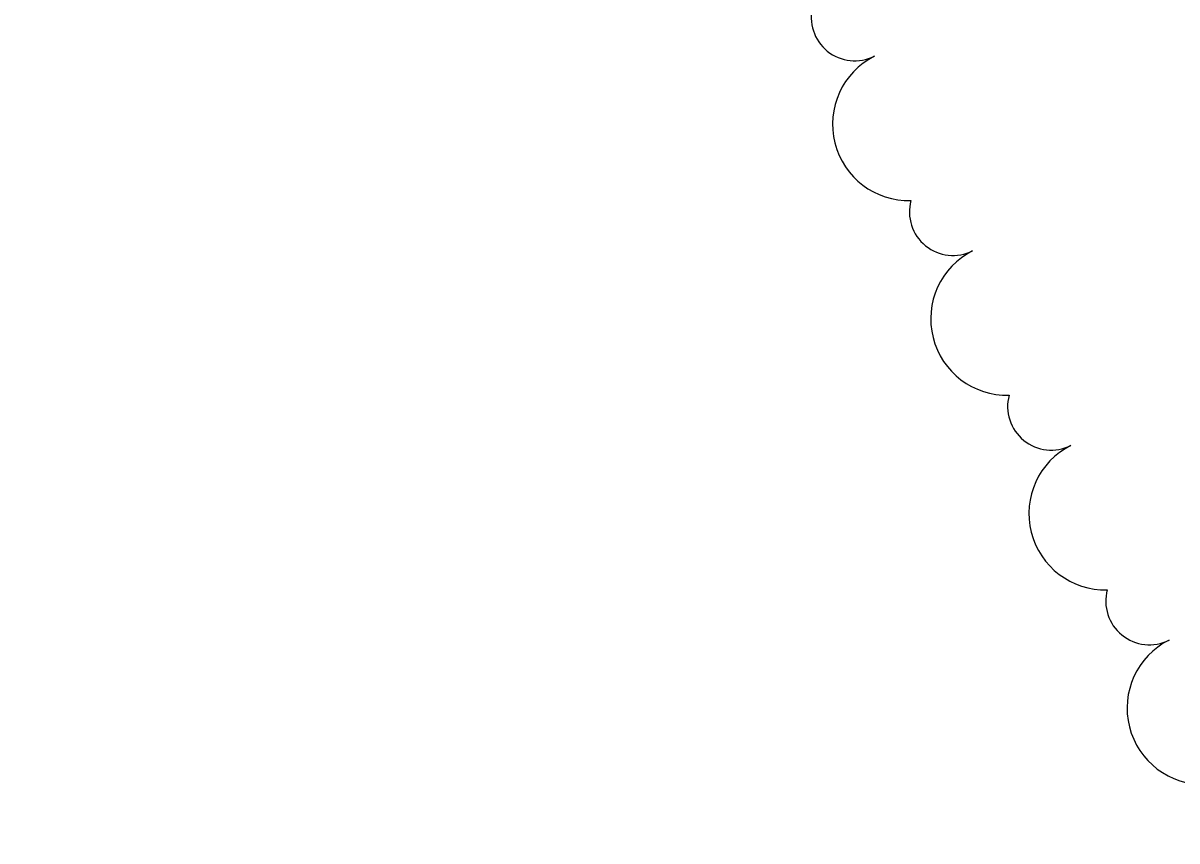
# Model space of a CAD drawing. Header units: metres. Extents: x 2682525 to 2683550, y 1250555 to 1251328.
# Drawn here: x 2683059.458 to 2683062.104, y 1250866.171 to 1250868.047 of the extents above; entities that cross this region are included whole.
import ezdxf

# ---------------------------------------------------------------- set-up
doc = ezdxf.new("R2010")
doc.units = ezdxf.units.M
doc.header["$PDMODE"] = 2
doc.header["$PDSIZE"] = -2
doc.linetypes.add('IMPORT-_22_ISO-10 Strichpunktlinie _2_', pattern=[46.98999999999999, 30.47999999999999, -7.619999999999998, 1.270000000000001, -7.619999999999998])
for name, color, linetype, lineweight, true_color in [('2458 A U1_dwg-1', 9, 'Continuous', 18, 0x808080), ('_22_000 Linien-Oeffnungsflügel 0_10', 9, 'Continuous', 18, 0x808080), ('_22_000 Linien-Strichpunktlinie kurz 0_10', 9, 'IMPORT-_22_ISO-10 Strichpunktlinie _2_', 18, 0x808080), ('_22_200 Materialien-Beton', 9, 'Continuous', 18, 0x808080), ('_22_200 Materialien-Daemmung H', 9, 'Continuous', 18, 0x808080), ('_22_300 Bauteile 3D-Tuer', 9, 'Continuous', 18, 0x808080), ('_22_300 Bauteile 3D-Wand Aussen', 9, 'Continuous', 18, 0x808080), ('_22_300 Bauteile-Lift', 9, 'Continuous', 18, 0x808080), ('_22_800 Beschriftung-1_100-IV', 9, 'Continuous', 18, 0x808080), ('_22_Keine', 9, 'Continuous', 18, 0x808080), ('Bemassung', 9, 'Continuous', 18, 0x808080), ('G-____-REVC-OTLN-1', 1, 'Continuous', 18, 0xff0000)]:
    doc.layers.add(name, color=color, linetype=linetype, lineweight=lineweight, true_color=true_color)
doc.layers.add('A-____-____-DIMS', color=7, linetype='Continuous', lineweight=9)
doc.layers.add('Bemassung-1', color=7, linetype='Continuous', lineweight=18)
doc.styles.add('Arial_31', font='arial.ttf', dxfattribs={"width": 0.9, "height": 200})
doc.styles.add('ISOCP_2', font='isocp___.ttf', dxfattribs={"height": 125.8608217592593})
doc.styles.add('ISOCP_5', font='isocp___.ttf', dxfattribs={"height": 100.6886574074074})
doc.styles.add('ISOCP_7', font='isocp___.ttf', dxfattribs={"height": 151.0329861111111})
doc.dimstyles.new('2_0_mm_-_Arial', dxfattribs={"dimscale": 304.8, "dimtxt": 204.051879991394, "dimasz": 0.2460629921259842, "dimexe": 0.3280839895013123, "dimexo": 0.3280840109072179, "dimgap": 0.08202099737532807, "dimtad": 1, "dimdec": 1, "dimlfac": 0.001, "dimrnd": 0.09999999999999999, "dimzin": 0, "dimdsep": 46, "dimtxsty": 'Arial_31', "dimblk1": 'OBLIQUE', "dimblk2": 'OBLIQUE', "dimsah": 1, "dimcen": 0.09, "dimdle": 0.3280839895013123, "dimazin": 0, "dimtfac": 1, "dimtdec": 4, "dimtix": 1, "dimtmove": 0, "dimatfit": 3, "dimfxl": 1, "dimtvp": 1, "dimtfill": 1, "dimtolj": 1, "dimtzin": 0, "dimarcsym": 2})
doc.dimstyles.new('2_0_mm_-_Arial_1', dxfattribs={"dimscale": 304.8, "dimtxt": 204.051879991394, "dimasz": 0.2460629921259842, "dimexe": 0.3280839895013123, "dimexo": 0.3280840109072179, "dimgap": 0.08202099737532807, "dimtad": 1, "dimdec": 1, "dimlfac": 0.001, "dimrnd": 0.09999999999999999, "dimzin": 0, "dimdsep": 46, "dimtxsty": 'Arial_31', "dimblk1": 'OBLIQUE', "dimblk2": 'OBLIQUE', "dimsah": 1, "dimcen": 0.09, "dimdle": 0.3280839895013123, "dimazin": 0, "dimtfac": 1, "dimtdec": 4, "dimtix": 1, "dimtmove": 2, "dimatfit": 3, "dimfxl": 1, "dimtvp": 1, "dimtfill": 1, "dimtolj": 1, "dimtzin": 0, "dimarcsym": 2})
pattern_1 = [(18.233, (0, 0), (18.77292067800844, -56.98752011815572), []), (288.233, (0, 0), (63.31313485127099, 20.85671487326738), [])]
pattern_2 = [(180, (0, 0), (6.123233995736766e-15, 50), [])]
pattern_3 = [(90, (0, 0), (50, -3.061616997868383e-15), [])]

# ---------------------------------------------------------------- blocks, each defined once
blk = doc.blocks.new('2458 A U1_dwg_VW_SLASH-9045608-U01 Bodenplatte')
at = {"layer": 'Bemassung'}
for p, q in [((-107004.456300502, -18028.61881248125), (-107004.456300502, -17816.37760154377)), ((-106948.3296997453, -17984.74541323795), (-107060.5829012586, -17872.49221172458))]:
    blk.add_line(p, q, dxfattribs=at)
blk = doc.blocks.new('2458 A U1_dwg_VW_SLASH-9045610-U01 Bodenplatte')
at = {"layer": 'Bemassung'}
for p, q in [((-107004.4563005019, -18308.61881248122), (-107004.4563005019, -18096.37760154374)), ((-106948.3296997452, -18264.74541323792), (-107060.5829012586, -18152.49221172456))]:
    blk.add_line(p, q, dxfattribs=at)
blk = doc.blocks.new('2458 A U1_dwg_VW_SLASH-9045611-U01 Bodenplatte')
at = {"layer": 'Bemassung'}
for p, q in [((-107004.4563005019, -17828.61881248129), (-107004.4563005019, -18040.86002341877)), ((-107060.5829012586, -17872.49221172458), (-106948.3296997452, -17984.74541323795))]:
    blk.add_line(p, q, dxfattribs=at)
blk = doc.blocks.new('2458 A U1_dwg_VW_SLASH-9045612-U01 Bodenplatte')
at = {"layer": 'Bemassung'}
for p, q in [((-107004.4563005019, -18298.61881248127), (-107004.4563005019, -18510.86002341875)), ((-107060.5829012586, -18342.49221172456), (-106948.3296997452, -18454.74541323792))]:
    blk.add_line(p, q, dxfattribs=at)
blk = doc.blocks.new('2458 A U1_dwg_VW_SLASH-9045613-U01 Bodenplatte')
at = {"layer": 'Bemassung'}
for p, q in [((-107004.4563005019, -18308.61881248122), (-107004.4563005019, -18096.37760154374)), ((-106948.3296997452, -18264.74541323792), (-107060.5829012586, -18152.49221172456))]:
    blk.add_line(p, q, dxfattribs=at)
blk = doc.blocks.new('2458 A U1_dwg_VW_SLASH-9045615-U01 Bodenplatte')
at = {"layer": 'Bemassung'}
for p, q in [((-107004.4563005019, -18298.61881248127), (-107004.4563005019, -18510.86002341875)), ((-107060.5829012586, -18342.49221172456), (-106948.3296997452, -18454.74541323792))]:
    blk.add_line(p, q, dxfattribs=at)
blk = doc.blocks.new('2458 A U1_dwg_VW_SLASH-9045950-U01 Bodenplatte')
at = {"layer": 'Bemassung'}
for p, q in [((-107004.456300502, -18028.61881248125), (-107004.456300502, -17816.37760154377)), ((-106948.3296997453, -17984.74541323795), (-107060.5829012586, -17872.49221172458))]:
    blk.add_line(p, q, dxfattribs=at)
blk = doc.blocks.new('2458 A U1_dwg_VW_SLASH-9045952-U01 Bodenplatte')
at = {"layer": 'Bemassung'}
for p, q in [((-107004.4563005019, -18308.61881248122), (-107004.4563005019, -18096.37760154374)), ((-106948.3296997452, -18264.74541323792), (-107060.5829012586, -18152.49221172456))]:
    blk.add_line(p, q, dxfattribs=at)
blk = doc.blocks.new('2458 A U1_dwg_VW_SLASH-9045953-U01 Bodenplatte')
at = {"layer": 'Bemassung'}
for p, q in [((-107004.4563005019, -17828.61881248129), (-107004.4563005019, -18040.86002341877)), ((-107060.5829012586, -17872.49221172458), (-106948.3296997452, -17984.74541323795))]:
    blk.add_line(p, q, dxfattribs=at)
blk = doc.blocks.new('2458 A U1_dwg_VW_SLASH-9045954-U01 Bodenplatte')
at = {"layer": 'Bemassung'}
for p, q in [((-107004.4563005019, -18298.61881248127), (-107004.4563005019, -18510.86002341875)), ((-107060.5829012586, -18342.49221172456), (-106948.3296997452, -18454.74541323792))]:
    blk.add_line(p, q, dxfattribs=at)
blk = doc.blocks.new('2458 A U1_dwg_VW_SLASH-9045955-U01 Bodenplatte')
at = {"layer": 'Bemassung'}
for p, q in [((-107004.4563005019, -18308.61881248122), (-107004.4563005019, -18096.37760154374)), ((-106948.3296997452, -18264.74541323792), (-107060.5829012586, -18152.49221172456))]:
    blk.add_line(p, q, dxfattribs=at)
blk = doc.blocks.new('2458 A U1_dwg_VW_SLASH-9045957-U01 Bodenplatte')
at = {"layer": 'Bemassung'}
for p, q in [((-107004.4563005019, -18298.61881248127), (-107004.4563005019, -18510.86002341875)), ((-107060.5829012586, -18342.49221172456), (-106948.3296997452, -18454.74541323792))]:
    blk.add_line(p, q, dxfattribs=at)
blk = doc.blocks.new('2458 A U1_dwg-9041719-U01 Bodenplatte')
at = {"layer": '_22_200 Materialien-Beton'}
h = blk.add_hatch(dxfattribs=at)
h.set_pattern_fill('FP_1', color=256, style=0, pattern_type=2)
h.set_pattern_definition(pattern_1)
h.paths.add_polyline_path([(-105204.2809094394, -18208.61881248127), (-105204.2809095112, -16048.61881256178), (-105484.2809094393, -16328.6188124899), (-105484.2809094394, -17928.61881248125)])
h = blk.add_hatch(dxfattribs=at)
h.set_pattern_fill('FP_1', color=256, style=0, pattern_type=2)
h.set_pattern_definition(pattern_1)
h.paths.add_polyline_path([(-105204.2809094394, -18208.61881248127), (-105204.2809095112, -16048.61881256178), (-105484.2809094393, -16328.6188124899), (-105484.2809094394, -17928.61881248125)])
h = blk.add_hatch(dxfattribs=at)
h.set_pattern_fill('FP_1', color=256, style=0, pattern_type=2)
h.set_pattern_definition(pattern_1)
h.paths.add_polyline_path([(-107354.2550665327, -18421.34134473626), (-107354.2550665327, -18208.61881248125), (-107604.2550665327, -17928.61881248125), (-107604.2550665327, -18421.34134473624)])
h = blk.add_hatch(dxfattribs=at)
h.set_pattern_fill('FP_1', color=256, style=0, pattern_type=2)
h.set_pattern_definition(pattern_1)
h.paths.add_polyline_path([(-105484.2809094394, -18208.61881248127), (-105204.2809094394, -18208.61881248127), (-105484.2809094394, -17928.61881248127), (-107604.2550665327, -17928.61881248127), (-107354.2550665327, -18208.61881248125), (-105801.6401158158, -18208.61881248127)])
h = blk.add_hatch(dxfattribs=at)
h.set_pattern_fill('FP_1', color=256, style=0, pattern_type=2)
h.set_pattern_definition(pattern_1)
h.paths.add_polyline_path([(-107354.2550665327, -18421.34134473626), (-107354.2550665327, -18208.61881248125), (-107604.2550665327, -17928.61881248125), (-107604.2550665327, -18421.34134473624)])
h = blk.add_hatch(dxfattribs=at)
h.set_pattern_fill('FP_1', color=256, style=0, pattern_type=2)
h.set_pattern_definition(pattern_1)
h.paths.add_polyline_path([(-105204.2809094394, -18208.61881248127), (-105484.2809094394, -17928.61881248127), (-107604.2550665327, -17928.61881248127), (-107354.2550665327, -18208.61881248125), (-105801.6401158158, -18208.61881248127)])
h = blk.add_hatch(dxfattribs=at)
h.set_pattern_fill('FP_1', color=256, style=0, pattern_type=2)
h.set_pattern_definition(pattern_1)
h.paths.add_polyline_path([(-101323.9751923687, -19947.67519920847), (-101073.9751923687, -19697.67519920849), (-103554.0511289383, -19697.67519920834), (-103554.0511289383, -19947.67519920834), (-101810.6868995344, -19947.67519920844)])
h.paths.add_polyline_path([(-103679.0511289383, -19947.67519920834), (-103679.0511289383, -19697.67519920834), (-103997.6298594839, -19697.67519920831), (-103747.6298594838, -19947.67519920833), (-103713.7500355627, -19947.67519920833)])
h.paths.add_polyline_path([(-103924.4065547805, -19947.67519920833), (-104174.1996914103, -19697.67519920831), (-107604.2550665327, -19697.6751992081), (-107354.2550665327, -19947.67519920813), (-104036.5362335546, -19947.67519920831)])
h = blk.add_hatch(dxfattribs=at)
h.set_pattern_fill('FP_1', color=256, style=0, pattern_type=2)
h.set_pattern_definition(pattern_1)
h.paths.add_polyline_path([(-101323.9751923687, -19947.67519920847), (-101073.9751923687, -19697.67519920849), (-103554.0511289383, -19697.67519920834), (-103554.0511289383, -19947.67519920834), (-101810.6868995344, -19947.67519920844)])
h.paths.add_polyline_path([(-103679.0511289383, -19947.67519920834), (-103679.0511289383, -19697.67519920834), (-103997.6298594839, -19697.67519920831), (-103747.6298594838, -19947.67519920833), (-103713.7500355627, -19947.67519920833)])
h.paths.add_polyline_path([(-103924.4065547805, -19947.67519920833), (-104174.1996914103, -19697.67519920831), (-107604.2550665327, -19697.6751992081), (-107354.2550665327, -19947.67519920813), (-104036.5362335546, -19947.67519920831)])
at = {"layer": '_22_200 Materialien-Daemmung H'}
h = blk.add_hatch(dxfattribs=at)
h.set_pattern_fill('FP_4', color=256, style=0, pattern_type=2)
h.set_pattern_definition(pattern_2)
h.paths.add_polyline_path([(-105014.2809094394, -18398.61881248128), (-105014.2809094393, -15858.61881248994), (-105204.2809094393, -16048.61881256178), (-105204.2809094394, -18208.61881248129)])
h = blk.add_hatch(dxfattribs=at)
h.set_pattern_fill('FP_4', color=256, style=0, pattern_type=2)
h.set_pattern_definition(pattern_2)
h.paths.add_polyline_path([(-105014.2809094394, -18398.61881248128), (-105014.2809094393, -15858.61881248994), (-105204.2809094393, -16048.61881256178), (-105204.2809094394, -18208.61881248129)])
h = blk.add_hatch(dxfattribs=at)
h.set_pattern_fill('FP_4', color=256, style=0, pattern_type=2)
h.set_pattern_definition(pattern_2)
h.paths.add_polyline_path([(-107354.2550665327, -18421.34134473626), (-107164.2550665327, -18421.34134473624), (-107164.2550665327, -18398.61881248133), (-107354.2550665327, -18208.61881248125), (-107354.2550665327, -18398.61881248127)])
h = blk.add_hatch(dxfattribs=at)
h.set_pattern_fill('FP_7', color=256, style=0, pattern_type=2)
h.set_pattern_definition(pattern_3)
h.paths.add_polyline_path([(-105204.2809094393, -18398.61881248127), (-105014.2809094394, -18398.61881248127), (-105204.2809094394, -18208.61881248127), (-107354.2550665327, -18208.61881248125), (-107164.2550665327, -18398.61881248127), (-105484.2809094394, -18398.61881248127)])
h = blk.add_hatch(dxfattribs=at)
h.set_pattern_fill('FP_4', color=256, style=0, pattern_type=2)
h.set_pattern_definition(pattern_2)
h.paths.add_polyline_path([(-107354.2550665327, -18421.34134473626), (-107164.2550665327, -18421.34134473624), (-107164.2550665327, -18398.61881248133), (-107354.2550665327, -18208.61881248125), (-107354.2550665327, -18398.61881248127)])
h = blk.add_hatch(dxfattribs=at)
h.set_pattern_fill('FP_7', color=256, style=0, pattern_type=2)
h.set_pattern_definition(pattern_3)
h.paths.add_polyline_path([(-107164.2550665327, -18398.61881248127), (-105014.2809094394, -18398.61881248127), (-105204.2809094394, -18208.61881248127), (-107354.2550665327, -18208.61881248125)])
at = {"layer": '_22_000 Linien-Oeffnungsflügel 0_10'}
blk.add_arc((-107304.2550665326, -19418.34134473623), 974, 0, 89.99999999999915, dxfattribs=at)
blk.add_arc((-107304.2550665326, -19418.34134473623), 974, 0, 89.99999999999915, dxfattribs=at)
at = {"layer": '_22_000 Linien-Strichpunktlinie kurz 0_10', "flags": 128}
blk.add_lwpolyline([(-107354.2550665325, -18208.61881248123), (-106854.2550665326, -18208.61881248123), (-106854.2550665326, -18608.61881248125), (-107354.2550665326, -18608.61881248125)], close=True, dxfattribs=at)
blk.add_lwpolyline([(-107354.2550665325, -18208.61881248123), (-106854.2550665326, -18208.61881248123), (-106854.2550665326, -18608.61881248125), (-107354.2550665326, -18608.61881248125)], close=True, dxfattribs=at)
at = {"layer": '_22_200 Materialien-Beton', "flags": 128}
for points in [[(-107354.255066559, -16328.61881248991), (-105484.2809094392, -16328.61881248991), (-105484.2809094392, -17928.61881248125), (-105484.2809094392, -16328.61881248993), (-107354.255066559, -16328.61881248993), (-107354.255066559, -16735.61875402893)], [(-105014.2809094392, -16348.61881256176), (-105204.2809094392, -16348.61881256176), (-105204.2809094392, -18208.61881248126), (-105204.2809094392, -16348.61881256178)], [(-105484.2809094392, -17928.61881248126), (-107604.2550665326, -17928.61881248126), (-107604.2550665326, -18421.34134473622), (-107604.2550665326, -17928.61881248124)], [(-105204.2809094392, -18208.61881248125), (-107354.2550665326, -18208.61881248125), (-107354.2550665326, -18421.34134473623), (-107354.2550665326, -18208.61881248125)], [(-104174.1996914101, -19697.6751992085), (-107164.2550665327, -19697.6751992085)]]:
    blk.add_lwpolyline(points, close=True, dxfattribs=at)
at = {"layer": '_22_200 Materialien-Daemmung H', "flags": 128}
for points in [[(-107164.2550665588, -15633.27376314986), (-107164.2550665588, -15858.61881248991), (-105014.2809094392, -15858.61881248991), (-105014.2809094392, -16348.61881256177), (-105014.2809094392, -18398.61881248127), (-105014.2809094392, -16348.61881256177), (-105014.2809094392, -15858.61881248994), (-107164.2550665588, -15858.61881248994), (-107164.2550665588, -15633.27376314986), (-107354.2550665585, -15633.27376314986), (-107354.2550665585, -15823.27376315001), (-107354.2550665585, -16048.61881248992), (-105204.2809094392, -16048.61881248992), (-105204.2809094392, -16348.61881256178), (-105204.2809094392, -18208.61881248126), (-105204.2809094392, -16348.61881256178), (-105204.2809094392, -16048.61881248993), (-107354.2550665588, -16048.61881248993), (-107354.2550665588, -15823.27376315001), (-107354.2550665588, -15633.27376314986)], [(-105204.2809094392, -18208.61881248125), (-107354.2550665326, -18208.61881248125), (-107354.2550665326, -18421.34134473623), (-107354.2550665326, -18208.61881248125)], [(-105014.2809094393, -18398.61881248124), (-107164.2550665326, -18398.61881248124), (-107164.2550665326, -18421.34134473623), (-107164.2550665326, -18398.61881248125)]]:
    blk.add_lwpolyline(points, close=True, dxfattribs=at)
at = {"layer": '_22_300 Bauteile 3D-Tuer', "flags": 128}
blk.add_lwpolyline([(-107164.2550665326, -18381.34134473624), (-107164.2550665326, -18444.34134473623), (-107354.2550665326, -18444.34134473623), (-107354.2550665326, -18461.34134473623), (-107604.2550665326, -18461.34134473623), (-107604.2550665326, -18421.34134473623), (-107164.2550665326, -18421.34134473623)], close=True, dxfattribs=at)
blk.add_lwpolyline([(-107164.2550665326, -18381.34134473624), (-107164.2550665326, -18444.34134473623), (-107354.2550665326, -18444.34134473623), (-107354.2550665326, -18461.34134473623), (-107604.2550665326, -18461.34134473623), (-107604.2550665326, -18421.34134473623), (-107164.2550665326, -18421.34134473623)], close=True, dxfattribs=at)
at = {"layer": '_22_300 Bauteile 3D-Wand Aussen', "flags": 128}
for points in [[(-107354.255066559, -16328.61881248991), (-105484.2809094392, -16328.61881248991), (-105484.2809094392, -17928.61881248125), (-105484.2809094392, -16328.61881248993), (-107354.255066559, -16328.61881248993), (-107354.255066559, -16735.61875402893)], [(-100429.6872205264, -16348.61881256181), (-105014.2809094393, -16348.61881256181), (-105014.2809094393, -18398.61881248128), (-105014.2809094393, -16348.61881256178)], [(-105484.2809094392, -17928.61881248125), (-107604.2550665326, -17928.61881248125), (-107604.2550665326, -18421.34134473622), (-107604.2550665326, -17928.61881248124)], [(-107164.2550665326, -18381.34134473624), (-107164.2550665326, -18421.34134473623)], [(-105014.2809094393, -18398.61881248125), (-107164.2550665326, -18398.61881248125), (-107164.2550665326, -18421.34134473623), (-107164.2550665326, -18398.61881248125)], [(-107354.2550665326, -18421.34134473623), (-107164.2550665326, -18421.34134473623), (-107354.2550665326, -18421.34134473623), (-107604.2550665326, -18421.34134473623)], [(-104174.1996914101, -19697.67519920849), (-107164.2550665327, -19697.67519920849), (-107164.2550665327, -19441.34134473625), (-107164.2550665327, -19697.67519920814)]]:
    blk.add_lwpolyline(points, close=True, dxfattribs=at)
at = {"layer": '_22_300 Bauteile-Lift', "flags": 128}
blk.add_lwpolyline([(-105689.2551296043, -16703.618775018), (-105689.2551296043, -17803.618775018), (-107089.2551001274, -17803.618775018), (-107089.2551001274, -16703.61881253413), (-105689.2551296043, -16703.61881253413)], dxfattribs=at)
blk.add_lwpolyline([(-105689.2551296043, -16703.618775018), (-105689.2551296043, -17803.618775018), (-107089.2551001274, -17803.618775018), (-107089.2551001274, -16703.61881253413), (-105689.2551296043, -16703.61881253413)], dxfattribs=at)
at = {"layer": '_22_800 Beschriftung-1_100-IV', "flags": 128}
for points in [[(-105864.2551115162, -17378.61877970751), (-106014.2551115162, -17378.61877970751)], [(-106114.2551088365, -17478.61878640682), (-106114.2551088365, -17628.61878640682)], [(-105764.2551048169, -17628.61877702779), (-105764.2551048169, -17478.61877702779)], [(-106014.2551021372, -17728.6187837271), (-105864.2551021372, -17728.6187837271)]]:
    blk.add_lwpolyline(points, close=True, dxfattribs=at)
at = {"layer": '_22_800 Beschriftung-1_100-IV'}
for centre, radius, start, end in [((-106014.2551088365, -17478.6187837271), 99.99999999998549, 90.00000153536682, 180.0000015353664), ((-106014.2551088365, -17478.6187837271), 99.99999999998549, 90.00000153536682, 180.0000015353664), ((-105864.2551088365, -17478.61877970751), 100.0000000000149, 1.535367870995797e-06, 90.00000153536787), ((-105864.2551088365, -17478.61877970751), 100.0000000000149, 1.535367870995797e-06, 90.00000153536787), ((-106014.2551048169, -17628.61878372709), 100.0000000000149, 180.0000015353679, 270.0000015353675), ((-106014.2551048169, -17628.61878372709), 100.0000000000149, 180.0000015353679, 270.0000015353675), ((-105864.2551048169, -17628.61877970751), 100.0000000000146, 270.0000015353665, 1.535366827964527e-06), ((-105864.2551048169, -17628.61877970751), 100.0000000000146, 270.0000015353665, 1.535366827964527e-06)]:
    blk.add_arc(centre, radius, start, end, dxfattribs=at)
for points, knots in [([(-105986.7826199785, -17578.30395363153), (-105992.5903629668, -17511.92033020528), (-105998.9384838204, -17439.36004183242), (-105993.6018264277, -17428.1666116042), (-105983.3237019629, -17421.2288201771), (-105970.9467057253, -17420.46543525667), (-105959.8939127561, -17426.08758431032), (-105953.2221664947, -17436.54036356859), (-105952.7766551973, -17448.93287389075), (-105958.6805928146, -17459.8377495439), (-105969.3011420157, -17466.23905621274), (-105975.5010729799, -17466.3027283292)], [0.08843127217671105, 0.08843127217671105, 0.08843127217671105, 0.2380899807398006, 0.2520149761542459, 0.2659399715686194, 0.2798649669833634, 0.2937899623985927, 0.3077149578141997, 0.3216399532294902, 0.3355649486449124, 0.3494899440604841, 0.3634149394766552, 0.3634149394766552, 0.3634149394766552]), ([(-105986.7826199785, -17578.30395363153), (-105992.5903629668, -17511.92033020528), (-105998.9384838204, -17439.36004183242), (-105993.6018264277, -17428.1666116042), (-105983.3237019629, -17421.2288201771), (-105970.9467057253, -17420.46543525667), (-105959.8939127561, -17426.08758431032), (-105953.2221664947, -17436.54036356859), (-105952.7766551973, -17448.93287389075), (-105958.6805928146, -17459.8377495439), (-105969.3011420157, -17466.23905621274), (-105975.5010729799, -17466.3027283292)], [0.08843127217671105, 0.08843127217671105, 0.08843127217671105, 0.2380899807398006, 0.2520149761542459, 0.2659399715686194, 0.2798649669833634, 0.2937899623985927, 0.3077149578141997, 0.3216399532294902, 0.3355649486449124, 0.3494899440604841, 0.3634149394766552, 0.3634149394766552, 0.3634149394766552]), ([(-105913.6391854482, -17636.13290536103), (-105918.8070285522, -17645.74851402457), (-105939.9808413367, -17664.32364089166), (-105973.1870013685, -17670.60339675997), (-106004.9755174441, -17659.13279766728), (-106026.5207232832, -17633.09650562756), (-106029.1807985914, -17616.409831339)], [0.7281533202044188, 0.7281533202044188, 0.7281533202044188, 0.7670017539296504, 0.825251315446851, 0.8835008769650282, 0.9417504384825107, 1, 1, 1]), ([(-105913.6391854482, -17636.13290536103), (-105918.8070285522, -17645.74851402457), (-105939.9808413367, -17664.32364089166), (-105973.1870013685, -17670.60339675997), (-106004.9755174441, -17659.13279766728), (-106026.5207232832, -17633.09650562756), (-106029.1807985914, -17616.409831339)], [0.7281533202044188, 0.7281533202044188, 0.7281533202044188, 0.7670017539296504, 0.825251315446851, 0.8835008769650282, 0.9417504384825107, 1, 1, 1])]:
    blk.add_open_spline(points, degree=2, knots=knots, dxfattribs=at)
for points in [[(-105975.5010729799, -17466.3027283292), (-105973.5107098703, -17489.05334077587), (-105971.5203467607, -17511.80395322254)], [(-105975.5010729799, -17466.3027283292), (-105973.5107098703, -17489.05334077587), (-105971.5203467607, -17511.80395322254)], [(-105971.5203467607, -17511.80395322254), (-105939.7763967606, -17511.80395237189), (-105908.0324467606, -17511.80395152124)], [(-105971.5203467607, -17511.80395322254), (-105939.7763967606, -17511.80395237189), (-105908.0324467606, -17511.80395152124)], [(-105908.0324467606, -17511.80395152124), (-105907.1138714792, -17522.30395149663), (-105906.1952961979, -17532.80395147201)], [(-105908.0324467606, -17511.80395152124), (-105907.1138714792, -17522.30395149663), (-105906.1952961979, -17532.80395147201)], [(-106008.2248461657, -17534.00707920612), (-106026.6555591718, -17544.68249039048), (-106048.3206240838, -17581.36010353326), (-106049.2275911287, -17623.94883155214), (-106029.1436286962, -17661.51552952379), (-105993.2245815862, -17684.41628056406), (-105950.6913907812, -17686.77212933365), (-105912.4629439949, -17667.97829524368), (-105900.4079913185, -17650.41886182916)], [(-106008.2248461657, -17534.00707920612), (-106026.6555591718, -17544.68249039048), (-106048.3206240838, -17581.36010353326), (-106049.2275911287, -17623.94883155214), (-106029.1436286962, -17661.51552952379), (-105993.2245815862, -17684.41628056406), (-105950.6913907812, -17686.77212933365), (-105912.4629439949, -17667.97829524368), (-105900.4079913185, -17650.41886182916)], [(-106006.1356955257, -17557.88547915015), (-106007.1802708457, -17545.94627917813), (-106008.2248461657, -17534.00707920612)], [(-106006.1356955257, -17557.88547915015), (-106007.1802708457, -17545.94627917813), (-106008.2248461657, -17534.00707920612)], [(-105906.1952961979, -17532.80395147201), (-105937.9106637201, -17533.12966228822), (-105969.6260312423, -17533.45537310444)], [(-105906.1952961979, -17532.80395147201), (-105937.9106637201, -17533.12966228822), (-105969.6260312423, -17533.45537310444)], [(-105969.6260312423, -17533.45537310444), (-105968.5828258918, -17545.37966311015), (-105967.5396205413, -17557.30395311586)], [(-105969.6260312423, -17533.45537310444), (-105968.5828258918, -17545.37966311015), (-105967.5396205413, -17557.30395311586)], [(-106029.1807985914, -17616.409831339), (-106031.8408738993, -17599.72315705039), (-106019.4588989634, -17568.27842625946), (-106006.1356955257, -17557.88547915015)], [(-106029.1807985914, -17616.409831339), (-106031.8408738993, -17599.72315705039), (-106019.4588989634, -17568.27842625946), (-106006.1356955257, -17557.88547915015)], [(-105967.5396205413, -17557.30395311586), (-105930.4338455413, -17557.30395212154), (-105893.3280705414, -17557.3039511272)], [(-105967.5396205413, -17557.30395311586), (-105930.4338455413, -17557.30395212154), (-105893.3280705414, -17557.3039511272)], [(-105893.3280705414, -17557.3039511272), (-105879.1124694947, -17596.36132574627), (-105864.8968684481, -17635.41870036533)], [(-105893.3280705414, -17557.3039511272), (-105879.1124694947, -17596.36132574627), (-105864.8968684481, -17635.41870036533)], [(-105908.0326199785, -17578.30377652125), (-105947.4076199785, -17578.30386507639), (-105986.7826199785, -17578.30395363153)], [(-105908.0326199785, -17578.30377652125), (-105947.4076199785, -17578.30386507639), (-105986.7826199785, -17578.30395363153)], [(-105877.4478677268, -17662.33457570167), (-105892.7402438527, -17620.31917611146), (-105908.0326199785, -17578.30377652125)], [(-105877.4478677268, -17662.33457570167), (-105892.7402438527, -17620.31917611146), (-105908.0326199785, -17578.30377652125)], [(-105900.4079913185, -17650.41886182916), (-105907.0235883834, -17643.2758835951), (-105913.6391854482, -17636.13290536103)], [(-105900.4079913185, -17650.41886182916), (-105907.0235883834, -17643.2758835951), (-105913.6391854482, -17636.13290536103)], [(-105829.2826181965, -17644.80377441097), (-105853.3652429617, -17653.56917505632), (-105877.4478677268, -17662.33457570167)], [(-105829.2826181965, -17644.80377441097), (-105853.3652429617, -17653.56917505632), (-105877.4478677268, -17662.33457570167)], [(-105864.8968684481, -17635.41870036533), (-105850.6809185868, -17630.24447498439), (-105836.4649687255, -17625.07024960345)], [(-105864.8968684481, -17635.41870036533), (-105850.6809185868, -17630.24447498439), (-105836.4649687255, -17625.07024960345)], [(-105836.4649687255, -17625.07024960345), (-105832.873793461, -17634.93701200721), (-105829.2826181965, -17644.80377441097)], [(-105836.4649687255, -17625.07024960345), (-105832.873793461, -17634.93701200721), (-105829.2826181965, -17644.80377441097)]]:
    blk.add_open_spline(points, degree=2, dxfattribs=at)
at = {"layer": 'Bemassung'}
blk.add_line((-107242.0138555952, -19303.57548105096), (-103679.0511289383, -19303.57548105096), dxfattribs=at)
at = {"layer": 'Bemassung', "flags": 128}
for points in [[(-107004.456300502, -16440.86002342743), (-107004.456300502, -17816.37760154377)], [(-107242.0138556102, -17286.07042609653), (-105596.5221203767, -17286.07042609653), (-107242.0138556102, -17286.07042609653), (-107129.7726446727, -17286.07042609653)], [(-107104.4563005019, -17928.61881248127), (-106309.6032972441, -17928.61881248127), (-107104.4563005019, -17928.61881248127), (-106309.6032972441, -17928.61881248127)], [(-107004.4563005019, -17984.13639060624), (-107004.4563005019, -18096.37760154374), (-107004.4563005019, -18040.86002341877), (-107004.4563005019, -18096.37760154374)], [(-107104.4563005019, -18208.61881248124), (-106282.2679879859, -18208.61881248124), (-107104.4563005019, -18208.61881248124), (-106282.2679879859, -18208.61881248124)], [(-107004.4563005019, -18208.61881248124), (-107004.4563005019, -18398.61881248124)], [(-107104.4563005019, -18398.61881248124), (-106282.2679879859, -18398.61881248124), (-107104.4563005019, -18398.61881248124), (-106282.2679879859, -18398.61881248124)], [(-107004.4563005019, -18510.86002341875), (-107004.4563005019, -19585.43398827068), (-107004.4563005019, -18510.86002341875), (-107004.4563005019, -18623.10123435624)]]:
    blk.add_lwpolyline(points, close=True, dxfattribs=at)
blk.add_lwpolyline([(-103679.0511289383, -19303.57548105096), (-107242.0138555952, -19303.57548105096), (-107129.7726446577, -19303.57548105096), (-107242.0138555952, -19303.57548105096)], dxfattribs=at)
for name in ['2458 A U1_dwg_VW_SLASH-9045608-U01 Bodenplatte', '2458 A U1_dwg_VW_SLASH-9045950-U01 Bodenplatte', '2458 A U1_dwg_VW_SLASH-9045611-U01 Bodenplatte', '2458 A U1_dwg_VW_SLASH-9045953-U01 Bodenplatte', '2458 A U1_dwg_VW_SLASH-9045610-U01 Bodenplatte', '2458 A U1_dwg_VW_SLASH-9045613-U01 Bodenplatte', '2458 A U1_dwg_VW_SLASH-9045952-U01 Bodenplatte', '2458 A U1_dwg_VW_SLASH-9045955-U01 Bodenplatte', '2458 A U1_dwg_VW_SLASH-9045612-U01 Bodenplatte', '2458 A U1_dwg_VW_SLASH-9045615-U01 Bodenplatte', '2458 A U1_dwg_VW_SLASH-9045954-U01 Bodenplatte', '2458 A U1_dwg_VW_SLASH-9045957-U01 Bodenplatte']:
    blk.add_blockref(name, (0, 0))
at = {"layer": '_22_300 Bauteile-Lift', "char_height": 100.6886574074074, "attachment_point": 1, "rotation": 359.9999999983263, "line_spacing_factor": 1.478621465017729, "style": 'ISOCP_5'}
for s, insert, width in [('1.10 x 1.40m', (-107073.9642969141, -17377.77311859657), 906.7534966328722), ('1.10 x 1.40m', (-107073.9642969141, -17377.77311859657), 906.7534966328722), ('8 Personen', (-107066.2031657544, -17540.39258539837), 906.7534966328722), ('8 Personen', (-107066.2031657544, -17540.39258539837), 906.7534966328722), ('630 kg', (-107065.7223877225, -17703.01205219995), 527.8117368460001), ('630 kg', (-107065.7223877225, -17703.01205219995), 527.8117368460001)]:
    blk.add_mtext(s, dxfattribs=dict(at, insert=insert, width=width))
at = {"layer": '_22_Keine', "char_height": 151.0329861111111, "attachment_point": 1, "line_spacing_factor": 1.478621465017729, "style": 'ISOCP_7'}
for s, insert, width in [('Lift', (-106654.2878002379, -16874.24342266115), 446.5934065934066), ('Lift', (-106654.2878002379, -16874.24342266115), 446.5934065934066), ('3.0m²', (-106647.9003206034, -17115.54342266105), 649.5904095904095), ('3.0m²', (-106647.9003206034, -17115.54342266105), 649.5904095904095)]:
    blk.add_mtext(s, dxfattribs=dict(at, insert=insert, width=width))
at = {"layer": 'Bemassung-1', "char_height": 125.8608217592593, "attachment_point": 2, "rotation": 90, "line_spacing_factor": 1.478621465017729, "style": 'ISOCP_2'}
for s, insert, width in [('1.60', (-106896.3339962223, -16999.99574122425), 372.1887141535614), ('1.60', (-106896.3339962223, -16999.99574122425), 372.1887141535614), ('28', (-107111.4895764696, -18068.61881248122), 236.8473635522664), ('28', (-107111.4895764696, -18068.61881248122), 236.8473635522664), ('19', (-107111.4895764696, -18303.61881248121), 203.0120259019426), ('19', (-107111.4895764696, -18303.61881248121), 203.0120259019426)]:
    blk.add_mtext(s, dxfattribs=dict(at, insert=insert, width=width))
blk = doc.blocks.new('_Oblique')
at = {"color": 0, "linetype": 'ByBlock', "lineweight": -2}
blk.add_line((-0.5, -0.5), (0.5, 0.5), dxfattribs=at)
blk = doc.blocks.new('*D1807')
at = {"layer": 'A-____-____-DIMS', "color": 0, "lineweight": -2, "transparency": 16777216}
for p, q in [((2683068.897622096, 1250867.009540824), (2683135.861756529, 1250900.785341326)), ((2683053.688199543, 1250859.338114525), (2683068.897622096, 1250867.009540824)), ((2683053.688199543, 1250859.338114525), (2682986.72406511, 1250825.562314023)), ((2683113.74310552, 1250778.098576879), (2683113.932022766, 1250777.724028246)), ((2683098.698719751, 1250770.099947516), (2683098.722600213, 1250770.052601948))]:
    blk.add_line(p, q, dxfattribs=at)
at = {"layer": 'A-____-____-DIMS', "color": 0, "lineweight": -2, "transparency": 16777216, "xscale": 74.99999999999999, "yscale": 74.99999999999999, "zscale": 74.99999999999999}
for p, rotation in [((2683068.897622096, 1250867.009540824), 206.7657572042305), ((2683053.688199543, 1250859.338114525), 26.76575720423048)]:
    blk.add_blockref('_Oblique', p, dxfattribs=dict(at, rotation=rotation))
at = {"layer": 'A-____-____-DIMS', "color": 0, "transparency": 16777216, "insert": (2683004.047613651, 1250976.668747653), "char_height": 200, "width": 911.641014607705, "attachment_point": 5, "rotation": 26.76575720423047, "style": 'Arial_31', "bg_fill": 3, "box_fill_scale": 1.1, "bg_fill_color": 256, "bg_fill_true_color": 13158600, "bg_fill_transparency": 0}
blk.add_mtext('\\A1;0.0', dxfattribs=at)
at = {"layer": 'Defpoints', "color": 0, "transparency": 16777216}
for p in [(2683068.708701911, 1250867.384095282), (2683068.897622096, 1250867.009540824), (2683053.664316143, 1250859.385465919)]:
    blk.add_point(p, dxfattribs=at)
blk = doc.blocks.new('*D1808')
at = {"layer": 'A-____-____-DIMS', "color": 0, "lineweight": -2, "transparency": 16777216}
for p, q in [((2683101.306229421, 1250883.356000871), (2683168.270363854, 1250917.131801374)), ((2683068.897622741, 1250867.009539544), (2683001.933488308, 1250833.233739042)), ((2683146.196746825, 1250794.355752247), (2683146.340630091, 1250794.070488293)), ((2683113.74310552, 1250778.098576879), (2683113.932023411, 1250777.724026967))]:
    blk.add_line(p, q, dxfattribs=at)
at = {"layer": 'A-____-____-DIMS', "color": 0, "transparency": 16777216, "insert": (2682617.72699169, 1250788.948338999), "char_height": 200, "width": 911.641014607705, "attachment_point": 1, "rotation": 26.76575720423047, "line_spacing_factor": 0.9417779076525878, "style": 'Arial_31', "bg_fill": 3, "box_fill_scale": 1.1, "bg_fill_color": 256, "bg_fill_true_color": 13158600, "bg_fill_transparency": 0}
blk.add_mtext('\\A1;0.0', dxfattribs=at)
at = {"layer": 'A-____-____-DIMS', "color": 0, "lineweight": -2, "transparency": 16777216}
blk.add_line((2683068.897622741, 1250867.009539544), (2683101.306229421, 1250883.356000871), dxfattribs=at)
at = {"layer": 'Defpoints', "color": 0, "transparency": 16777216}
for p in [(2683101.162343216, 1250883.641270651), (2683101.306229421, 1250883.356000871), (2683068.708701911, 1250867.384095282)]:
    blk.add_point(p, dxfattribs=at)
at = {"layer": 'A-____-____-DIMS', "color": 0, "lineweight": -2, "transparency": 16777216, "xscale": 74.99999999999999, "yscale": 74.99999999999999, "zscale": 74.99999999999999}
for p, rotation in [((2683101.306229421, 1250883.356000871), 206.7657572042305), ((2683068.897622741, 1250867.009539544), 26.76575720423048)]:
    blk.add_blockref('_Oblique', p, dxfattribs=dict(at, rotation=rotation))
blk = doc.blocks.new('*D1809')
at = {"layer": 'A-____-____-DIMS', "color": 0, "lineweight": -2, "transparency": 16777216}
for p, q in [((2683132.910514814, 1250899.296771893), (2683199.874649247, 1250933.072572396)), ((2683101.30623005, 1250883.355999624), (2683132.910514814, 1250899.296771893)), ((2683101.30623005, 1250883.355999624), (2683034.342095617, 1250849.580199121)), ((2683177.801724807, 1250810.295150137), (2683177.944915484, 1250810.011259315)), ((2683146.196746825, 1250794.355752247), (2683146.34063072, 1250794.070487046))]:
    blk.add_line(p, q, dxfattribs=at)
at = {"layer": 'A-____-____-DIMS', "color": 0, "lineweight": -2, "transparency": 16777216, "xscale": 74.99999999999999, "yscale": 74.99999999999999, "zscale": 74.99999999999999}
for p, rotation in [((2683132.910514814, 1250899.296771893), 206.7657572042305), ((2683101.30623005, 1250883.355999624), 26.76575720423048)]:
    blk.add_blockref('_Oblique', p, dxfattribs=dict(at, rotation=rotation))
at = {"layer": 'A-____-____-DIMS', "color": 0, "transparency": 16777216, "insert": (2683059.863075263, 1251004.821305737), "char_height": 200, "width": 911.641014607705, "attachment_point": 5, "rotation": 26.76575720423047, "style": 'Arial_31', "bg_fill": 3, "box_fill_scale": 1.1, "bg_fill_color": 256, "bg_fill_true_color": 13158600, "bg_fill_transparency": 0}
blk.add_mtext('\\A1;0.0', dxfattribs=at)
at = {"layer": 'Defpoints', "color": 0, "transparency": 16777216}
for p in [(2683132.767321199, 1250899.58066854), (2683132.910514814, 1250899.296771893), (2683101.162343216, 1250883.641270651)]:
    blk.add_point(p, dxfattribs=at)
blk = doc.blocks.new('Family - ___-9052579-U01 Bodenplatte')
at = {"layer": 'G-____-REVC-OTLN-1'}
for centre, radius, start, end in [((-105012.2175722059, -17723.86135000202), 99.99999999998582, 138.1896851042213, 269.9999999999996), ((-105012.2175722059, -17998.86135000201), 174.9999999999854, 90, 244.7912347032423), ((-105012.2175722059, -18223.86135000201), 99.99999999998582, 138.1896851042222, 269.9999999999996), ((-105012.2175722059, -18498.86135000202), 174.9999999999854, 90, 244.7912347032418), ((-105012.2175722059, -18723.86135000201), 99.99999999998582, 138.1896851042222, 269.9999999999996), ((-105012.2175722059, -18998.86135000202), 174.9999999999854, 90, 244.7912347032418), ((-105012.2175722059, -19223.86135000201), 99.99999999998582, 138.1896851042222, 269.9999999999996), ((-105012.2175722059, -19498.86135000202), 174.9999999999854, 90, 244.7912347032423)]:
    blk.add_arc(centre, radius, start, end, dxfattribs=at)

msp = doc.modelspace()

# ---------------------------------------------------------------- block references
at = {"layer": '2458 A U1_dwg-1', "xscale": 0.001, "yscale": 0.001, "zscale": 0.001, "rotation": 26.76575494316579}
msp.add_blockref('2458 A U1_dwg-9041719-U01 Bodenplatte', (2683147.144467305, 1250931.177239274), dxfattribs=at)

# ---------------------------------------------------------------- next in the draw order: dimensions: what is measured, and where the dimension line sits
at = {"layer": 'A-____-____-DIMS'}
dim = msp.add_linear_dim(base=(2683068.897622096, 1250867.009540824), p1=(2683053.664316142, 1250859.385465919), p2=(2683068.708701911, 1250867.384095282), angle=26.76575720423047, dimstyle='2_0_mm_-_Arial', override={"dimpost": '<>', "dimfxl": 17038.5332360565}, dxfattribs=at)
dim.commit()
dim.dimension.update_dxf_attribs({"geometry": '*D1807', "text_midpoint": (2683004.047613651, 1250976.668747653)})

# ---------------------------------------------------------------- next in the draw order: dimensions: what is measured, and where the dimension line sits
dim = msp.add_linear_dim(base=(2683101.306229421, 1250883.356000871), p1=(2683068.708701911, 1250867.384095282), p2=(2683101.162343216, 1250883.641270651), angle=26.76575720423047, dimstyle='2_0_mm_-_Arial_1', override={"dimpost": '<>', "dimfxl": 36297.85923366722}, dxfattribs=at)
dim.commit()
dim.dimension.update_dxf_attribs({"geometry": '*D1808', "text_midpoint": (2683084.754535631, 1250875.177022492), "dimtype": 160})

# ---------------------------------------------------------------- next in the draw order: dimensions: what is measured, and where the dimension line sits
dim = msp.add_linear_dim(base=(2683132.910514814, 1250899.296771893), p1=(2683101.162343216, 1250883.641270651), p2=(2683132.767321198, 1250899.58066854), angle=26.76575720423047, dimstyle='2_0_mm_-_Arial', override={"dimpost": '<>', "dimfxl": 35396.87893486193}, dxfattribs=at)
dim.commit()
dim.dimension.update_dxf_attribs({"geometry": '*D1809', "text_midpoint": (2683059.863075263, 1251004.821305737)})

# ---------------------------------------------------------------- next in the draw order: block references
at = {"layer": 'G-____-REVC-OTLN-1', "xscale": 0.001, "yscale": 0.001, "zscale": 0.001, "rotation": 26.76575494316579}
msp.add_blockref('Family - ___-9052579-U01 Bodenplatte', (2683147.144467305, 1250931.177239274), dxfattribs=at)

doc.saveas('drawing.dxf')
